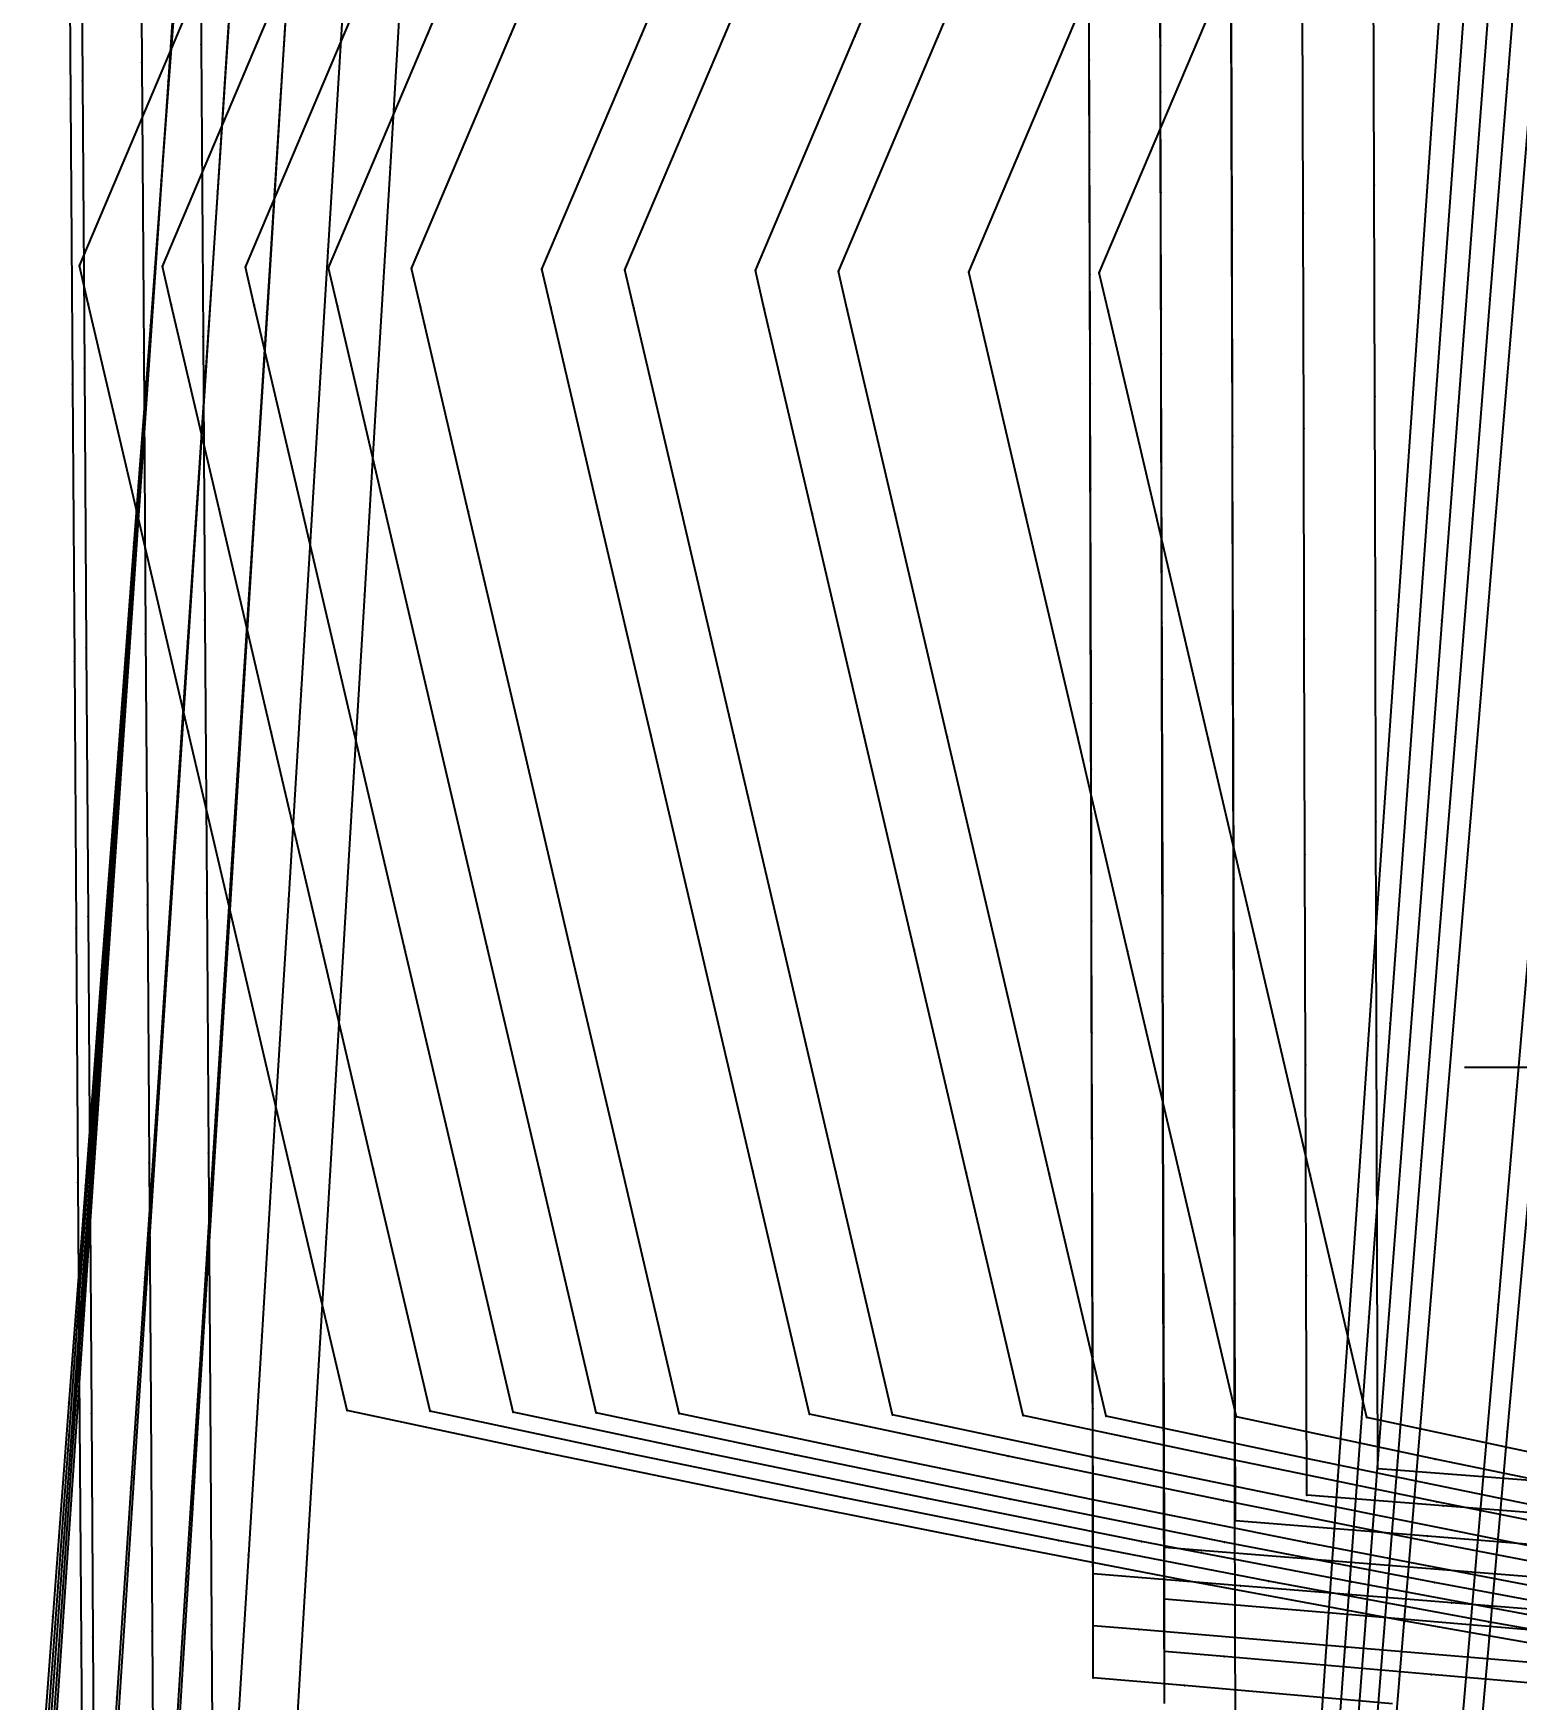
# Model space of a CAD drawing. Extents: x -2408 to 1029, y -526 to 2095.
# Drawn here: x -875.3 to -769.3, y 187.4 to 306.4 of the extents above; entities that cross this region are included whole.
import ezdxf

# ---------------------------------------------------------------- set-up
doc = ezdxf.new("R2010")
doc.units = 0

# ---------------------------------------------------------------- blocks, each defined once
blk = doc.blocks.new(' -30')
at = {"layer": '1'}
blk.add_lwpolyline([(-1183.755806, -258.370186), (-1198.587343, -257.218457), (-1199.90509, -257.115917), (-1199.94913, -241.488822), (-1199.992209, -226.199237), (-1200.035282, -210.909652), (-1200.077808, -195.811877), (-1200.120871, -180.522291), (-1200.163378, -165.429311), (-1200.206436, -150.139732), (-1200.249056, -135.00358), (-1200.292103, -119.713989), (-1200.335607, -104.263353), (-1200.378671, -88.973753), (-1200.421733, -73.688779), (-1200.464816, -58.399189), (-1200.507891, -43.109598), (-1200.550587, -27.947019)], dxfattribs=at)
at = {"layer": '2'}
for p in [(-355.685272, -139.506483), (-355.685272, -139.506483), (-336.560745, -221.276855), (-336.560745, -221.276855), (-1199.90509, -257.115917)]:
    blk.add_point(p, dxfattribs=at)
at = {"layer": '3'}
for p in [(-278.21354, 397.254754), (-279.349544, 382.208615), (-280.523073, 366.683647), (-281.657577, 351.675743), (-282.83071, 336.150751), (-283.991246, 320.791318), (-285.164421, 305.266334), (-286.316888, 290.015761), (-355.048966, -142.227126), (-259.951754, -141.740336), (-351.629455, -156.847865), (-261.474439, -163.760443), (-1200.163378, -165.429311), (-347.906597, -172.765615), (-1200.120871, -180.522291), (-262.970281, -185.392358), (-344.339424, -188.01771), (-1200.077808, -195.811877), (-340.616566, -203.935458), (-264.412433, -206.247836), (-1200.035282, -210.909652), (-322.368478, -224.291877), (-265.77405, -225.938686), (-1199.992209, -226.199237), (-306.992465, -227.457526), (-291.672102, -230.516738), (-276.671849, -233.412617), (-260.948985, -236.325204), (-1199.94913, -241.488822), (-1198.587343, -257.218457)]:
    blk.add_point(p, dxfattribs=at)
at = {"layer": '7'}
blk.add_line((-766.053925, 405.419922), (-432.919998, 405.419922), dxfattribs=at)
at = {"layer": '8'}
for points in [[(-267.785759, 536.391029), (-268.970889, 520.885647), (-270.140575, 505.316837), (-271.278187, 489.841572), (-272.408891, 474.313432), (-273.518252, 459.303073), (-274.691014, 443.778063), (-275.86766, 428.304753), (-277.042325, 412.779884), (-278.21354, 397.254754), (-279.349544, 382.208615), (-280.523073, 366.683647), (-281.657577, 351.675743), (-282.83071, 336.150751), (-283.991246, 320.791318), (-285.164421, 305.266334), (-286.316888, 290.015761), (-287.446104, 275.072392), (-287.709846, 271.582108)], [(-249.091949, 15.307263), (-250.517034, -5.301401), (-251.7552, -23.206977), (-252.875217, -39.403948), (-254.129457, -57.541968), (-255.491074, -77.232818), (-256.933227, -98.088314), (-258.429068, -119.720211), (-259.951754, -141.740336), (-261.474439, -163.760443), (-262.970281, -185.392358), (-264.412433, -206.247836), (-265.77405, -225.938686), (-267.028291, -244.076713), (-268.148308, -260.273691), (-269.386474, -278.179268), (-270.434573, -293.336208), (-270.811558, -298.787918)], [(-355.685272, -139.506483), (-348.576922, -122.774639), (-342.052132, -107.416397), (-335.8002, -92.700416), (-329.941059, -78.908997), (-323.969141, -64.852121), (-322.167053, -60.610313)], [(-336.560745, -221.276855), (-340.616566, -203.935458), (-344.339424, -188.01771), (-347.906597, -172.765615), (-351.629455, -156.847865), (-355.048966, -142.227126), (-355.685272, -139.506483)], [(-166.634769, -251.123543), (-182.830753, -248.856042), (-198.130621, -246.609965), (-213.177537, -244.311816), (-229.812285, -241.661319), (-245.413768, -239.056234), (-260.948985, -236.325204), (-276.671849, -233.412617), (-291.672102, -230.516738), (-306.992465, -227.457526), (-322.368478, -224.291877), (-336.560745, -221.276855)]]:
    blk.add_lwpolyline(points, dxfattribs=at)
blk = doc.blocks.new(' -31')
at = {"layer": '1'}
blk.add_lwpolyline([(-1180.371274, -260.925967), (-1195.237899, -259.766103), (-1204.985657, -259.004574), (-1205.029124, -243.314311), (-1205.070777, -228.280023), (-1205.112436, -213.245737), (-1205.155079, -197.858185), (-1205.196747, -182.823897), (-1205.239387, -167.439265), (-1205.281057, -152.404973), (-1205.323792, -136.988222), (-1205.365471, -121.953939), (-1205.407149, -106.919646), (-1205.449467, -91.652171), (-1205.491133, -76.617876), (-1205.532971, -61.521669), (-1205.574646, -46.487374), (-1205.61699, -31.217352)], dxfattribs=at)
at = {"layer": '2'}
for p in [(-350.605278, -139.506483), (-350.605278, -139.506483), (-331.480751, -221.276855), (-331.480751, -221.276855), (-1204.985657, -259.004574)]:
    blk.add_point(p, dxfattribs=at)
at = {"layer": '3'}
for p in [(-277.908851, 401.208165), (-279.044466, 385.76366), (-280.174425, 370.417898), (-281.309176, 355.012686), (-282.439101, 339.666924), (-283.568809, 324.321148), (-284.686106, 309.145322), (-285.815989, 293.799556), (-349.968972, -142.227126), (-259.126252, -141.740322), (-346.54946, -156.847865), (-260.220324, -156.772558), (-1205.239387, -167.439265), (-261.305836, -171.687183), (-342.826603, -172.765615), (-1205.196747, -182.823897), (-339.259429, -188.01771), (-262.899335, -193.581419), (-1205.155079, -197.858185), (-335.536572, -203.935458), (-1205.112436, -213.245737), (-264.425436, -214.549616), (-317.288484, -224.291877), (-1205.070777, -228.280023), (-301.912471, -227.457526), (-286.592108, -230.516738), (-271.591854, -233.412617), (-265.855252, -234.194881), (-255.868991, -236.325204), (-1205.029124, -243.314311), (-1195.237899, -259.766103)]:
    blk.add_point(p, dxfattribs=at)
at = {"layer": '7'}
blk.add_line((-766.053925, 405.419922), (-432.919998, 405.419922), dxfattribs=at)
at = {"layer": '8'}
for points in [[(-267.785759, 539.896202), (-268.971377, 523.980308), (-270.0986, 508.584758), (-271.194162, 493.295128), (-272.281755, 477.946298), (-273.387537, 462.538378), (-274.514607, 447.192397), (-275.651862, 431.847157), (-276.780583, 416.554046), (-277.908851, 401.208165), (-279.044466, 385.76366), (-280.174425, 370.417898), (-281.309176, 355.012686), (-282.439101, 339.666924), (-283.568809, 324.321148), (-284.686106, 309.145322), (-285.815989, 293.799556), (-286.918402, 278.82658), (-287.709846, 268.076897)], [(-247.440948, 18.812463), (-248.974359, -2.25617), (-250.306644, -20.561388), (-251.511798, -37.119862), (-252.861378, -55.662707), (-254.326498, -75.793048), (-255.878275, -97.114022), (-257.487822, -119.228744), (-259.126252, -141.740322), (-260.220324, -156.772558), (-261.305836, -171.687183), (-262.899335, -193.581419), (-264.425436, -214.549616), (-265.855252, -234.194881), (-267.159901, -252.120389), (-268.310493, -267.929205), (-269.555052, -285.029088), (-270.549095, -298.686962), (-270.811558, -302.293129)], [(-350.605278, -139.506483), (-343.496931, -122.774636), (-336.972144, -107.416392), (-330.720215, -92.70041), (-324.861077, -78.908991), (-318.889163, -64.852117), (-317.087078, -60.610313)], [(-331.480751, -221.276855), (-335.536572, -203.935458), (-339.259429, -188.01771), (-342.826603, -172.765615), (-346.54946, -156.847865), (-349.968972, -142.227126), (-350.605278, -139.506483)], [(-161.554775, -251.123543), (-177.750759, -248.856042), (-193.050627, -246.609965), (-208.097543, -244.311816), (-224.732291, -241.661319), (-240.333774, -239.056234), (-255.868991, -236.325204), (-271.591854, -233.412617), (-286.592108, -230.516738), (-301.912471, -227.457526), (-317.288484, -224.291877), (-331.480751, -221.276855)]]:
    blk.add_lwpolyline(points, dxfattribs=at)
blk = doc.blocks.new(' -32')
at = {"layer": '1'}
blk.add_lwpolyline([(-1181.341562, -263.143461), (-1196.363717, -261.938956), (-1210.066223, -260.838642), (-1210.108495, -245.352705), (-1210.150147, -230.091894), (-1210.19139, -214.978302), (-1210.233302, -199.616523), (-1210.275493, -184.150531), (-1210.31786, -168.619842), (-1210.360055, -153.153848), (-1210.402522, -137.589816), (-1210.444728, -122.123822), (-1210.486932, -106.657838), (-1210.528462, -91.436508), (-1210.570655, -75.970504), (-1210.612486, -60.636584), (-1210.654677, -45.1706), (-1210.696988, -29.660098)], dxfattribs=at)
at = {"layer": '2'}
for p in [(-345.525284, -139.506483), (-345.525284, -139.506483), (-326.400757, -221.276855), (-326.400757, -221.276855), (-1210.066223, -260.838642)]:
    blk.add_point(p, dxfattribs=at)
at = {"layer": '3'}
for p in [(-278.609211, 391.348216), (-279.695318, 376.212082), (-280.782325, 361.076011), (-281.87353, 345.878914), (-282.959968, 330.742801), (-284.033857, 315.781003), (-285.120378, 300.644871), (-286.231128, 285.17165), (-257.7145, -134.052625), (-344.888978, -142.227126), (-258.887006, -149.428053), (-341.469466, -156.847865), (-260.054931, -164.7434), (-1210.31786, -168.619842), (-337.746609, -172.765615), (-261.20911, -179.878509), (-1210.275493, -184.150531), (-334.179435, -188.01771), (-262.340382, -194.713218), (-1210.233302, -199.616523), (-330.456578, -203.935458), (-1210.19139, -214.978302), (-263.974293, -216.139193), (-312.208475, -224.291882), (-296.832457, -227.457534), (-1210.150147, -230.091894), (-281.512092, -230.516747), (-266.511837, -233.412627), (-265.505117, -236.213355), (-1210.108495, -245.352705), (-1196.363717, -261.938956)]:
    blk.add_point(p, dxfattribs=at)
at = {"layer": '7'}
blk.add_line((-766.053925, 405.419922), (-432.919998, 405.419922), dxfattribs=at)
at = {"layer": '8'}
for points in [[(-267.785759, 543.401413), (-268.935325, 527.582206), (-270.014405, 512.479487), (-271.068283, 497.415128), (-272.113179, 482.276074), (-273.171797, 467.07604), (-274.251194, 451.939413), (-275.344252, 436.80376), (-276.431543, 421.721797), (-277.517392, 406.585633), (-278.609211, 391.348216), (-279.695318, 376.212082), (-280.782325, 361.076011), (-281.87353, 345.878914), (-282.959968, 330.742801), (-284.033857, 315.781003), (-285.120378, 300.644871), (-286.231128, 285.17165), (-287.314048, 270.085635), (-287.709846, 264.571705)], [(-245.789948, 22.317662), (-247.431685, 0.789055), (-248.858088, -17.915799), (-250.148379, -34.835779), (-251.5933, -53.783461), (-253.161923, -74.35329), (-254.823324, -96.139745), (-256.546576, -118.737277), (-257.7145, -134.052625), (-258.887006, -149.428053), (-260.054931, -164.7434), (-261.20911, -179.878509), (-262.340382, -194.713218), (-263.974293, -216.139193), (-265.505117, -236.213355), (-266.901932, -254.530213), (-268.133807, -270.684167), (-269.466287, -288.157381), (-270.530553, -302.113426), (-270.811558, -305.798321)], [(-345.525284, -139.506483), (-338.416933, -122.774639), (-331.892144, -107.416397), (-325.640212, -92.700416), (-319.781071, -78.908997), (-313.809153, -64.852121), (-312.007065, -60.610313)], [(-326.400757, -221.276855), (-330.456578, -203.935458), (-334.179435, -188.01771), (-337.746609, -172.765615), (-341.469466, -156.847865), (-344.888978, -142.227126), (-345.525284, -139.506483)], [(-156.474762, -251.123543), (-172.670744, -248.856046), (-187.970611, -246.609971), (-203.017526, -244.311824), (-219.652273, -241.661329), (-235.253757, -239.056245), (-250.788973, -236.325215), (-266.511837, -233.412627), (-281.512092, -230.516747), (-296.832457, -227.457534), (-312.208475, -224.291882), (-326.400757, -221.276855)]]:
    blk.add_lwpolyline(points, dxfattribs=at)
blk = doc.blocks.new(' -33')
at = {"layer": '1'}
blk.add_lwpolyline([(-1182.43422, -265.367839), (-1197.65733, -264.145135), (-1212.508464, -262.949774), (-1215.146713, -262.73716), (-1215.188953, -247.012202), (-1215.230561, -231.522991), (-1215.271747, -216.191039), (-1215.313255, -200.739878), (-1215.353827, -185.637631), (-1215.39431, -170.568917), (-1215.434881, -155.466683), (-1215.476409, -140.004553), (-1215.516961, -124.902318), (-1215.558648, -109.378675), (-1215.599216, -94.276419), (-1215.639794, -79.174183), (-1215.681345, -63.71205), (-1215.721925, -48.609813), (-1215.762402, -33.541107)], dxfattribs=at)
at = {"layer": '2'}
for p in [(-340.445251, -139.506483), (-340.445251, -139.506483), (-321.320724, -221.276855), (-321.320724, -221.276855), (-1215.146713, -262.73716)]:
    blk.add_point(p, dxfattribs=at)
at = {"layer": '3'}
for p in [(-278.521339, 392.271899), (-279.607435, 376.755195), (-280.69455, 361.238558), (-281.78593, 345.659346), (-282.87251, 330.142659), (-283.946509, 314.80467), (-285.033146, 299.287995), (-286.101627, 284.031138), (-333.336907, -122.774634), (-256.226601, -126.051733), (-339.808945, -142.227126), (-257.475252, -141.740326), (-1215.434881, -155.466683), (-336.389434, -156.847865), (-258.723902, -157.42892), (-1215.39431, -170.568917), (-332.666576, -172.765615), (-259.962785, -172.994787), (-1215.353827, -185.637631), (-329.099403, -188.01771), (-261.182132, -188.3152), (-1215.313255, -200.739878), (-262.372177, -203.26745), (-325.376546, -203.935458), (-1215.271747, -216.191039), (-307.128473, -224.291874), (-264.080931, -224.736985), (-291.752464, -227.457523), (-276.432103, -230.516735), (-1215.230561, -231.522991), (-261.431851, -233.412614), (-1215.188953, -247.012202), (-1212.508464, -262.949774), (-1197.65733, -264.145135)]:
    blk.add_point(p, dxfattribs=at)
at = {"layer": '7'}
blk.add_line((-766.053925, 405.419922), (-432.919998, 405.419922), dxfattribs=at)
at = {"layer": '8'}
for points in [[(-267.785759, 546.906624), (-268.899621, 531.204159), (-269.972668, 515.818523), (-271.026283, 500.384906), (-272.070381, 484.865302), (-273.084857, 469.903824), (-274.205876, 453.765856), (-275.298994, 438.249628), (-276.386789, 422.78847), (-277.472884, 407.271753), (-278.521339, 392.271899), (-279.607435, 376.755195), (-280.69455, 361.238558), (-281.78593, 345.659346), (-282.87251, 330.142659), (-283.946509, 314.80467), (-285.033146, 299.287995), (-286.101627, 284.031138), (-287.161297, 268.899653), (-287.709846, 261.066513)], [(-244.138947, 25.822864), (-245.889011, 3.834284), (-247.409532, -15.270209), (-248.784961, -32.551696), (-250.325221, -51.904208), (-251.997346, -72.913517), (-253.768371, -95.165453), (-254.987718, -110.485866), (-256.226601, -126.051733), (-257.475252, -141.740326), (-258.723902, -157.42892), (-259.962785, -172.994787), (-261.182132, -188.3152), (-262.372177, -203.26745), (-264.080931, -224.736985), (-265.668809, -244.687776), (-267.102846, -262.705647), (-268.350071, -278.376337), (-269.665469, -294.903566), (-270.811558, -309.303532)], [(-340.445251, -139.506483), (-333.336907, -122.774634), (-326.812123, -107.416388), (-320.560197, -92.700404), (-314.701063, -78.908985), (-308.729153, -64.852113), (-306.927071, -60.610313)], [(-321.320724, -221.276855), (-325.376546, -203.935458), (-329.099403, -188.01771), (-332.666576, -172.765615), (-336.389434, -156.847865), (-339.808945, -142.227126), (-340.445251, -139.506483)], [(-151.394768, -251.123543), (-167.590753, -248.856042), (-182.890622, -246.609964), (-197.937539, -244.311815), (-214.572287, -241.661318), (-230.173771, -239.056233), (-245.708988, -236.325202), (-261.431851, -233.412614), (-276.432103, -230.516735), (-291.752464, -227.457523), (-307.128473, -224.291874), (-321.320724, -221.276855)]]:
    blk.add_lwpolyline(points, dxfattribs=at)
blk = doc.blocks.new(' -34')
at = {"layer": '1'}
blk.add_lwpolyline([(-1103.215046, -273.757712), (-1118.583358, -272.635105), (-1133.552365, -271.52012), (-1148.917017, -270.348688), (-1163.959961, -269.168372), (-1179.319848, -267.935927), (-1194.641278, -266.696327), (-1209.711973, -265.476573), (-1220.227127, -264.625568), (-1220.268161, -249.113253), (-1220.309439, -233.509246), (-1220.350469, -217.999488), (-1220.391589, -202.456272), (-1220.432085, -187.149826), (-1220.472663, -171.813091), (-1220.513163, -156.506643), (-1220.553238, -141.361317), (-1220.593739, -126.054878), (-1220.633985, -110.844911), (-1220.674486, -95.538453), (-1220.714982, -80.232014), (-1220.755045, -65.086689), (-1220.795531, -49.780232), (-1220.836098, -34.443505)], dxfattribs=at)
at = {"layer": '2'}
for p in [(-335.365257, -139.506483), (-335.365257, -139.506483), (-316.240749, -221.276855), (-316.240749, -221.276855), (-1220.227127, -264.625568)]:
    blk.add_point(p, dxfattribs=at)
at = {"layer": '3'}
for p in [(-278.165872, 397.178028), (-279.215287, 381.810336), (-280.258805, 366.549018), (-281.306995, 351.223613), (-282.350378, 335.962271), (-283.393533, 320.700933), (-284.424243, 305.622657), (-285.467563, 290.361306), (-328.256913, -122.774634), (-334.728952, -142.227123), (-256.649752, -141.740332), (-1220.513163, -156.506643), (-331.309445, -156.847861), (-257.975693, -157.757118), (-1220.472663, -171.813091), (-327.586591, -172.765611), (-259.29126, -173.64859), (-1220.432085, -187.149826), (-324.019421, -188.017707), (-260.586084, -189.289493), (-1220.391589, -202.456272), (-320.296567, -203.935457), (-261.84979, -204.554513), (-1220.350469, -217.999488), (-263.072007, -219.318355), (-302.048475, -224.291878), (-286.672459, -227.457528), (-271.352096, -230.51674), (-1220.309439, -233.509246), (-264.80485, -240.25033), (-1220.268161, -249.113253), (-1209.711973, -265.476573), (-1194.641278, -266.696327)]:
    blk.add_point(p, dxfattribs=at)
at = {"layer": '7'}
blk.add_line((-766.053925, 405.419922), (-432.919998, 405.419922), dxfattribs=at)
at = {"layer": '8'}
for points in [[(-267.785759, 550.411797), (-268.864277, 534.845587), (-269.931037, 519.185757), (-270.942401, 504.021099), (-271.944262, 488.756954), (-272.951471, 473.493179), (-273.986686, 458.166258), (-275.034671, 442.905221), (-276.08056, 427.700825), (-277.124562, 412.439522), (-278.165872, 397.178028), (-279.215287, 381.810336), (-280.258805, 366.549018), (-281.306995, 351.223613), (-282.350378, 335.962271), (-283.393533, 320.700933), (-284.424243, 305.622657), (-285.467563, 290.361306), (-286.525887, 274.88048), (-287.534775, 260.122312), (-287.709846, 257.561302)], [(-242.487946, 29.328063), (-244.346337, 6.879511), (-245.960977, -12.624626), (-247.421543, -30.267621), (-249.057143, -50.024955), (-250.83277, -71.473753), (-252.71342, -94.191172), (-254.008244, -109.832075), (-255.323811, -125.723547), (-256.649752, -141.740332), (-257.975693, -157.757118), (-259.29126, -173.64859), (-260.586084, -189.289493), (-261.84979, -204.554513), (-263.072007, -219.318355), (-264.80485, -240.25033), (-266.385993, -259.349846), (-267.780435, -276.194096), (-268.953167, -290.36018), (-270.11142, -304.351371), (-270.811558, -312.808723)], [(-335.365257, -139.506483), (-328.256913, -122.774634), (-321.732129, -107.416388), (-315.480203, -92.700404), (-309.621068, -78.908985), (-303.649159, -64.852113), (-301.847076, -60.610313)], [(-316.240749, -221.276855), (-320.296567, -203.935457), (-324.019421, -188.017707), (-327.586591, -172.765611), (-331.309445, -156.847861), (-334.728952, -142.227123), (-335.365257, -139.506483)], [(-146.314764, -251.123543), (-162.510747, -248.856043), (-177.810615, -246.609965), (-192.85753, -244.311817), (-209.492278, -241.66132), (-225.093761, -239.056236), (-240.628978, -236.325205), (-256.351841, -233.412619), (-271.352096, -230.51674), (-286.672459, -227.457528), (-302.048475, -224.291878), (-316.240749, -221.276855)]]:
    blk.add_lwpolyline(points, dxfattribs=at)
blk = doc.blocks.new(' -35')
at = {"layer": '1'}
blk.add_lwpolyline([(-1127.134122, -273.632078), (-1142.498963, -272.436082), (-1157.861348, -271.209201), (-1173.195835, -269.949721), (-1188.572742, -268.666114), (-1203.453717, -267.418917), (-1215.147781, -266.43671), (-1215.188822, -250.688551), (-1215.228622, -235.417112), (-1215.267947, -220.327925), (-1215.308445, -204.789158), (-1215.348857, -189.283943), (-1215.387993, -174.268639), (-1215.428407, -158.763424), (-1215.468589, -143.34736), (-1215.509001, -127.842156), (-1215.549406, -112.336934), (-1215.589746, -96.852693), (-1215.63014, -81.347472), (-1215.670317, -65.931418), (-1215.710733, -50.426195), (-1215.750372, -35.214684)], dxfattribs=at)
at = {"layer": '2'}
for p in [(-330.285263, -139.506483), (-330.285263, -139.506483), (-311.160736, -221.276855), (-311.160736, -221.276855), (-1215.147781, -266.43671)]:
    blk.add_point(p, dxfattribs=at)
at = {"layer": '3'}
for p in [(-278.866672, 386.488486), (-279.866481, 371.512893), (-280.866942, 356.537344), (-281.871547, 341.496161), (-282.871413, 326.520576), (-283.902178, 311.081352), (-284.902103, 296.105773), (-285.902076, 281.130196), (-323.176916, -122.774636), (-329.648957, -142.227126), (-326.229445, -156.847865), (-1215.428407, -158.763424), (-322.506588, -172.765615), (-1215.387993, -174.268639), (-318.939414, -188.01771), (-1215.348857, -189.283943), (-260.663519, -198.108596), (-315.216557, -203.935458), (-1215.308445, -204.789158), (-261.980308, -213.446678), (-1215.267947, -220.327925), (-296.96848, -224.291875), (-281.592471, -227.457524), (-263.247697, -228.209348), (-266.272111, -230.516736), (-1215.228622, -235.417112), (-1215.188822, -250.688551), (-1203.453717, -267.418917)]:
    blk.add_point(p, dxfattribs=at)
at = {"layer": '7'}
blk.add_line((-766.053925, 405.419922), (-432.919998, 405.419922), dxfattribs=at)
at = {"layer": '8'}
for points in [[(-267.785759, 553.917007), (-268.864741, 537.978135), (-269.889514, 522.580979), (-270.900485, 507.06701), (-271.860093, 492.088782), (-272.822973, 477.110772), (-273.811471, 462.067876), (-274.814074, 447.09247), (-275.861032, 431.524137), (-276.86279, 416.548675), (-277.861106, 401.572977), (-278.866672, 386.488486), (-279.866481, 371.512893), (-280.866942, 356.537344), (-281.871547, 341.496161), (-282.871413, 326.520576), (-283.902178, 311.081352), (-284.902103, 296.105773), (-285.902076, 281.130196), (-286.918041, 265.914754), (-287.709846, 254.05611)], [(-240.836945, 32.833264), (-242.44851, 14.061596), (-244.044753, -4.531601), (-245.520477, -21.720981), (-247.193789, -41.211876), (-249.027639, -62.572738), (-250.984981, -85.37205), (-252.340186, -101.157612), (-253.722836, -117.262846), (-255.121949, -133.559853), (-256.526553, -149.92081), (-257.925666, -166.217818), (-259.308315, -182.323052), (-260.663519, -198.108596), (-261.980308, -213.446678), (-263.247697, -228.209348), (-265.032149, -248.994827), (-266.643717, -267.766516), (-268.045345, -284.092825), (-269.523585, -301.311504), (-270.725571, -315.31235), (-270.811558, -316.313934)], [(-330.285263, -139.506483), (-323.176916, -122.774636), (-316.652129, -107.416392), (-310.4002, -92.70041), (-304.541062, -78.908991), (-298.569148, -64.852117), (-296.767063, -60.610313)], [(-311.160736, -221.276855), (-315.216557, -203.935458), (-318.939414, -188.01771), (-322.506588, -172.765615), (-326.229445, -156.847865), (-329.648957, -142.227126), (-330.285263, -139.506483)], [(-141.23477, -251.123543), (-157.430757, -248.856042), (-172.730628, -246.609964), (-187.777546, -244.311815), (-204.412296, -241.661318), (-220.01378, -239.056233), (-235.548997, -236.325202), (-251.271859, -233.412615), (-266.272111, -230.516736), (-281.592471, -227.457524), (-296.96848, -224.291875), (-311.160736, -221.276855)]]:
    blk.add_lwpolyline(points, dxfattribs=at)
blk = doc.blocks.new(' -36')
at = {"layer": '1'}
blk.add_lwpolyline([(-1156.759758, -273.634522), (-1171.739958, -272.402072), (-1186.718668, -271.151404), (-1202.085451, -269.860498), (-1216.976707, -268.605881), (-1220.228195, -268.33147), (-1220.268035, -252.811567), (-1220.307501, -237.437452), (-1220.346662, -222.182957), (-1220.385259, -207.148742), (-1220.424042, -192.043296), (-1220.463264, -176.768137), (-1220.502054, -161.662704), (-1220.54077, -146.587111), (-1220.579563, -131.481677), (-1220.618357, -116.376231), (-1220.657257, -101.229339), (-1220.69605, -86.123893), (-1220.734759, -71.048297), (-1220.77354, -55.942852), (-1220.813252, -40.476919), (-1220.852047, -25.371473)], dxfattribs=at)
at = {"layer": '2'}
for p in [(-325.205269, -139.506483), (-325.205269, -139.506483), (-306.080742, -221.276855), (-306.080742, -221.276855), (-1220.228195, -268.33147)]:
    blk.add_point(p, dxfattribs=at)
at = {"layer": '3'}
for p in [(-278.735334, 388.078504), (-279.735093, 372.752783), (-280.735647, 357.427113), (-281.740432, 342.034287), (-282.740442, 326.708584), (-283.727838, 311.574727), (-284.727862, 296.249042), (-285.72795, 280.923341), (-318.096921, -122.774636), (-324.568963, -142.227126), (-321.149451, -156.847865), (-1220.502054, -161.662704), (-317.426594, -172.765615), (-1220.463264, -176.768137), (-313.85942, -188.01771), (-1220.424042, -192.043296), (-310.136563, -203.935458), (-1220.385259, -207.148742), (-1220.346662, -222.182957), (-262.169719, -222.497487), (-291.888475, -224.291877), (-276.512462, -227.457526), (-1220.307501, -237.437452), (-263.476516, -237.214223), (-1220.268035, -252.811567), (-1216.976707, -268.605881), (-1202.085451, -269.860498)]:
    blk.add_point(p, dxfattribs=at)
at = {"layer": '7'}
blk.add_line((-766.053925, 405.419922), (-432.919998, 405.419922), dxfattribs=at)
at = {"layer": '8'}
for points in [[(-267.785759, 557.422218), (-268.829755, 541.650889), (-269.848107, 526.003867), (-270.816633, 510.809799), (-271.776098, 495.481495), (-272.737112, 480.153301), (-273.723161, 464.758583), (-274.724858, 449.432983), (-275.728562, 434.167), (-276.731204, 418.841461), (-277.729859, 403.515668), (-278.735334, 388.078504), (-279.735093, 372.752783), (-280.735647, 357.427113), (-281.740432, 342.034287), (-282.740442, 326.708584), (-283.727838, 311.574727), (-284.727862, 296.249042), (-285.72795, 280.923341), (-286.727251, 265.609378), (-287.709846, 250.5509)], [(-239.185944, 36.338463), (-240.886274, 17.189884), (-242.570439, -1.77664), (-244.127446, -19.311158), (-245.892923, -39.193402), (-247.827782, -60.983167), (-249.192486, -76.352029), (-250.603517, -92.242608), (-252.049292, -108.524472), (-253.51823, -125.067175), (-254.99875, -141.740326), (-256.479271, -158.413477), (-257.94821, -174.956199), (-259.393985, -191.238064), (-260.805016, -207.128642), (-262.169719, -222.497487), (-263.476516, -237.214223), (-265.302798, -257.781224), (-266.933636, -276.147211), (-268.329949, -291.872041), (-269.759317, -307.96913), (-270.811558, -319.819126)], [(-325.205269, -139.506483), (-318.096921, -122.774636), (-311.572135, -107.416392), (-305.320206, -92.70041), (-299.461068, -78.908991), (-293.489154, -64.852117), (-291.687069, -60.610313)], [(-306.080742, -221.276855), (-310.136563, -203.935458), (-313.85942, -188.01771), (-317.426594, -172.765615), (-321.149451, -156.847865), (-324.568963, -142.227126), (-325.205269, -139.506483)], [(-136.154766, -251.123543), (-152.35075, -248.856042), (-167.650618, -246.609965), (-182.697534, -244.311816), (-199.332282, -241.661319), (-214.933765, -239.056234), (-230.468982, -236.325204), (-246.191845, -233.412617), (-261.192099, -230.516738), (-276.512462, -227.457526), (-291.888475, -224.291877), (-306.080742, -221.276855)]]:
    blk.add_lwpolyline(points, dxfattribs=at)
blk = doc.blocks.new(' -37')
at = {"layer": '1'}
blk.add_lwpolyline([(-1165.869786, -274.406066), (-1180.848085, -273.126835), (-1196.082813, -271.817484), (-1210.878443, -270.542232), (-1215.148697, -270.17355), (-1215.188545, -254.427064), (-1215.227997, -238.837233), (-1215.26712, -223.378127), (-1215.305234, -208.317741), (-1215.343953, -193.018623), (-1215.38328, -177.479657), (-1215.422, -162.180537), (-1215.459262, -147.457187), (-1215.499531, -131.546097), (-1215.538244, -116.246978), (-1215.577228, -100.837023), (-1215.615928, -85.537904), (-1215.654729, -70.202585), (-1215.693452, -54.903467), (-1215.731699, -39.792069), (-1215.770413, -24.492951)], dxfattribs=at)
at = {"layer": '2'}
for p in [(-320.125275, -139.506483), (-320.125275, -139.506483), (-301.000748, -221.276855), (-301.000748, -221.276855), (-1215.148697, -270.17355)]:
    blk.add_point(p, dxfattribs=at)
at = {"layer": '3'}
for p in [(-278.336233, 393.963106), (-279.299279, 378.854898), (-280.256221, 363.860666), (-281.217806, 348.797753), (-282.174623, 333.803491), (-283.131186, 318.809211), (-284.118728, 303.329621), (-285.075416, 288.33535), (-313.016927, -122.774636), (-369.042477, -127.239072), (-319.488968, -142.227126), (-368.904736, -147.619234), (-316.069457, -156.847865), (-1215.422, -162.180537), (-368.7709, -167.421662), (-312.346599, -172.765615), (-1215.38328, -177.479657), (-368.642084, -186.481206), (-308.779426, -188.01771), (-1215.343953, -193.018623), (-368.519405, -204.632826), (-305.056569, -203.935458), (-1215.305234, -208.317741), (-368.403978, -221.711475), (-1215.26712, -223.378127), (-286.808473, -224.291878), (-271.432458, -227.457528), (-368.296919, -237.552013), (-1215.227997, -238.837233), (-1215.188545, -254.427064), (-1210.878443, -270.542232), (-1196.082813, -271.817484)]:
    blk.add_point(p, dxfattribs=at)
at = {"layer": '7'}
blk.add_line((-766.053925, 405.419922), (-432.919998, 405.419922), dxfattribs=at)
at = {"layer": '8'}
for points in [[(-267.785759, 560.927429), (-268.795142, 545.34185), (-269.765149, 530.114361), (-270.732745, 514.613438), (-271.650701, 499.616754), (-272.567585, 484.620003), (-273.5058, 469.554919), (-274.46069, 454.560548), (-275.424583, 439.566741), (-276.425412, 423.951793), (-277.381598, 408.957502), (-278.336233, 393.963106), (-279.299279, 378.854898), (-280.256221, 363.860666), (-281.217806, 348.797753), (-282.174623, 333.803491), (-283.131186, 318.809211), (-284.118728, 303.329621), (-285.075416, 288.33535), (-286.057556, 272.942613), (-287.025861, 257.766222), (-287.709846, 247.045708)], [(-369.888447, -2.069131), (-369.750706, -22.449312), (-369.610176, -43.242187), (-369.467972, -64.282696), (-369.32521, -85.405707), (-369.183007, -106.446178), (-369.042477, -127.239072), (-368.904736, -147.619234), (-368.7709, -167.421662), (-368.642084, -186.481206), (-368.519405, -204.632826), (-368.403978, -221.711475), (-368.296919, -237.552013), (-368.199343, -251.98942), (-368.0732, -270.653467), (-367.974671, -285.23187), (-367.882046, -298.936734), (-367.873306, -300.229836)], [(-320.125275, -139.506483), (-313.016927, -122.774636), (-306.49214, -107.416392), (-300.240211, -92.70041), (-294.381074, -78.908991), (-288.40916, -64.852117), (-286.607075, -60.610313)], [(-301.000748, -221.276855), (-305.056569, -203.935458), (-308.779426, -188.01771), (-312.346599, -172.765615), (-316.069457, -156.847865), (-319.488968, -142.227126), (-320.125275, -139.506483)], [(-131.074762, -251.123543), (-147.270745, -248.856043), (-162.570613, -246.609965), (-177.617529, -244.311817), (-194.252276, -241.66132), (-209.853759, -239.056236), (-225.388976, -236.325205), (-241.11184, -233.412619), (-256.112094, -230.51674), (-271.432458, -227.457528), (-286.808473, -224.291878), (-301.000748, -221.276855)]]:
    blk.add_lwpolyline(points, dxfattribs=at)
blk = doc.blocks.new(' -38')
at = {"layer": '1'}
blk.add_lwpolyline([(-1198.849732, -273.90755), (-1213.709008, -272.612337), (-1220.229187, -272.044411), (-1220.268577, -256.250894), (-1220.306537, -241.029271), (-1220.344022, -225.997294), (-1220.382763, -210.459785), (-1220.420945, -195.146601), (-1220.459666, -179.618943), (-1220.497857, -164.305753), (-1220.536109, -148.971229), (-1220.574312, -133.658032), (-1220.612517, -118.344855), (-1220.651062, -102.894503), (-1220.689259, -87.581308), (-1220.726965, -72.462337), (-1220.765153, -57.149142), (-1220.803645, -41.714925), (-1220.841843, -26.401728)], dxfattribs=at)
at = {"layer": '2'}
for p in [(-315.045261, -139.506483), (-315.045261, -139.506483), (-295.920734, -221.276855), (-295.920734, -221.276855), (-1220.229187, -272.044411)]:
    blk.add_point(p, dxfattribs=at)
at = {"layer": '3'}
for p in [(-278.248356, 395.132831), (-279.211341, 379.687194), (-280.168331, 364.358045), (-281.125668, 349.028933), (-282.087019, 333.629568), (-283.043701, 318.300389), (-283.987853, 303.171853), (-284.94464, 287.84268), (-307.936914, -122.774636), (-369.042477, -125.893897), (-314.408955, -142.227126), (-368.904736, -146.432533), (-310.989444, -156.847865), (-1220.497857, -164.305753), (-368.7709, -166.388941), (-307.266586, -172.765615), (-1220.459666, -179.618943), (-368.642084, -185.596723), (-303.699413, -188.01771), (-1220.420945, -195.146601), (-368.519405, -203.889486), (-299.976556, -203.935458), (-1220.382763, -210.459785), (-368.403978, -221.100934), (-281.728478, -224.291875), (-1220.344022, -225.997294), (-368.296919, -237.064645), (-1220.306537, -241.029271), (-1220.268577, -256.250894), (-1213.709008, -272.612337)]:
    blk.add_point(p, dxfattribs=at)
at = {"layer": '7'}
blk.add_line((-766.053925, 405.419922), (-432.919998, 405.419922), dxfattribs=at)
at = {"layer": '8'}
for points in [[(-267.785759, 564.432602), (-268.79559, 548.4989), (-269.765673, 532.931308), (-270.690884, 517.781071), (-271.608583, 502.449512), (-272.524328, 487.117842), (-273.461049, 471.716247), (-274.415279, 456.386928), (-275.379307, 441.05821), (-276.337063, 425.79129), (-277.29365, 410.462126), (-278.248356, 395.132831), (-279.211341, 379.687194), (-280.168331, 364.358045), (-281.125668, 349.028933), (-282.087019, 333.629568), (-283.043701, 318.300389), (-283.987853, 303.171853), (-284.94464, 287.84268), (-285.901466, 272.513529), (-286.842971, 257.429392), (-287.709846, 243.540497)], [(-369.888446, 0.249345), (-369.750706, -20.289309), (-369.610175, -41.243866), (-369.467972, -62.447945), (-369.32521, -83.735243), (-369.183007, -104.939322), (-369.042477, -125.893897), (-368.904736, -146.432533), (-368.7709, -166.388941), (-368.642084, -185.596723), (-368.519405, -203.889486), (-368.403978, -221.100934), (-368.296919, -237.064645), (-368.199342, -251.614314), (-368.0732, -270.423497), (-367.974671, -285.115248), (-367.882046, -298.926672), (-367.873306, -300.229836)], [(-315.045261, -139.506483), (-307.936914, -122.774636), (-301.412127, -107.416392), (-295.160198, -92.70041), (-289.30106, -78.908991), (-283.329147, -64.852117), (-281.527061, -60.610313)], [(-295.920734, -221.276855), (-299.976556, -203.935458), (-303.699413, -188.01771), (-307.266586, -172.765615), (-310.989444, -156.847865), (-314.408955, -142.227126), (-315.045261, -139.506483)], [(-125.994768, -251.123543), (-142.190756, -248.856042), (-157.490626, -246.609964), (-172.537545, -244.311815), (-189.172294, -241.661318), (-204.773779, -239.056233), (-220.308995, -236.325202), (-236.031858, -233.412615), (-251.03211, -230.516736), (-266.352469, -227.457524), (-281.728478, -224.291875), (-295.920734, -221.276855)]]:
    blk.add_lwpolyline(points, dxfattribs=at)
blk = doc.blocks.new(' -39')
at = {"layer": '1'}
blk.add_lwpolyline([(-1215.149689, -273.884315), (-1215.188025, -258.286589), (-1215.225721, -242.952679), (-1215.263092, -227.75395), (-1215.301339, -212.20267), (-1215.339477, -196.697697), (-1215.376939, -181.465886), (-1215.415068, -165.960915), (-1215.452045, -150.924997), (-1215.49018, -135.420025), (-1215.52831, -119.915062), (-1215.56557, -104.758742), (-1215.603683, -89.253761), (-1215.641486, -73.880767), (-1215.679628, -58.375805), (-1215.716844, -43.243613), (-1215.754956, -27.738632)], dxfattribs=at)
at = {"layer": '2'}
for p in [(-309.965267, -139.506483), (-309.965267, -139.506483), (-290.84074, -221.276855), (-290.84074, -221.276855)]:
    blk.add_point(p, dxfattribs=at)
at = {"layer": '3'}
for p in [(-278.117089, 397.075512), (-279.036457, 382.004404), (-279.993392, 366.340358), (-280.950853, 350.676325), (-281.868901, 335.652545), (-282.82573, 319.988481), (-283.769967, 304.529433), (-284.72684, 288.865369), (-302.85692, -122.774636), (-369.042477, -124.54871), (-309.328961, -142.227126), (-368.904736, -145.245855), (-305.90945, -156.847865), (-368.7709, -165.356207), (-1215.415068, -165.960915), (-302.186592, -172.765615), (-1215.376939, -181.465886), (-368.642084, -184.712194), (-298.619419, -188.01771), (-1215.339477, -196.697697), (-368.519405, -203.146134), (-294.896561, -203.935458), (-1215.301339, -212.20267), (-368.403978, -220.490353), (-276.648473, -224.291877), (-1215.263092, -227.75395), (-368.296919, -236.577266), (-1215.225721, -242.952679), (-1215.188025, -258.286589)]:
    blk.add_point(p, dxfattribs=at)
at = {"layer": '7'}
blk.add_line((-766.053925, 405.419922), (-432.919998, 405.419922), dxfattribs=at)
at = {"layer": '8'}
for points in [[(-267.785759, 567.937813), (-268.761361, 552.219541), (-269.683288, 537.119278), (-270.606945, 521.691267), (-271.525039, 506.024891), (-272.43938, 490.358287), (-273.330662, 475.332164), (-274.282546, 459.667792), (-275.246262, 444.004141), (-276.205039, 428.403713), (-277.162254, 412.739694), (-278.117089, 397.075512), (-279.036457, 382.004404), (-279.993392, 366.340358), (-280.950853, 350.676325), (-281.868901, 335.652545), (-282.82573, 319.988481), (-283.769967, 304.529433), (-284.72684, 288.865369), (-285.683773, 273.201326), (-286.607023, 258.088398), (-287.513962, 243.241959), (-287.709846, 240.035305)], [(-369.888447, 2.567852), (-369.750706, -18.129275), (-369.610175, -39.245532), (-369.467972, -60.613219), (-369.32521, -82.064766), (-369.183007, -103.43249), (-369.042477, -124.54871), (-368.904736, -145.245855), (-368.7709, -165.356207), (-368.642084, -184.712194), (-368.519405, -203.146134), (-368.403978, -220.490353), (-368.296919, -236.577266), (-368.199343, -251.239173), (-368.0732, -270.1935), (-367.974671, -284.998621), (-367.882046, -298.916617), (-367.873306, -300.229836)], [(-309.965267, -139.506483), (-302.85692, -122.774636), (-296.332133, -107.416392), (-290.080204, -92.70041), (-284.221066, -78.908991), (-278.249152, -64.852117), (-276.447067, -60.610313)], [(-290.84074, -221.276855), (-294.896561, -203.935458), (-298.619419, -188.01771), (-302.186592, -172.765615), (-305.90945, -156.847865), (-309.328961, -142.227126), (-309.965267, -139.506483)], [(-120.914764, -251.123543), (-137.110748, -248.856042), (-152.410616, -246.609965), (-167.457532, -244.311816), (-184.09228, -241.661319), (-199.693763, -239.056234), (-215.22898, -236.325204), (-230.951844, -233.412617), (-245.952097, -230.516738), (-261.27246, -227.457526), (-276.648473, -224.291877), (-290.84074, -221.276855)]]:
    blk.add_lwpolyline(points, dxfattribs=at)
blk = doc.blocks.new(' -40')
at = {"layer": '1'}
blk.add_lwpolyline([(-1210.070114, -275.728378), (-1210.108478, -259.911816), (-1210.146166, -244.372337), (-1210.183492, -228.980446), (-1210.21991, -213.961356), (-1210.256604, -198.827441), (-1210.294151, -183.341418), (-1210.330847, -168.207498), (-1210.36792, -152.920132), (-1210.404626, -137.786223), (-1210.441334, -122.652295), (-1210.478716, -107.239723), (-1210.515419, -92.105795), (-1210.551962, -77.036087), (-1210.588659, -61.90216), (-1210.625356, -46.768252), (-1210.662654, -31.38845)], dxfattribs=at)
at = {"layer": '2'}
for p in [(-304.885273, -139.506483), (-304.885273, -139.506483), (-285.760746, -221.276855), (-285.760746, -221.276855)]:
    blk.add_point(p, dxfattribs=at)
at = {"layer": '3'}
for p in [(-278.68775, 387.352359), (-279.600857, 372.080598), (-280.514807, 356.808904), (-281.433164, 341.463909), (-282.346733, 326.192193), (-283.260105, 310.920447), (-284.160995, 295.858099), (-285.074509, 280.58638), (-369.042477, -123.203521), (-297.776926, -122.774636), (-304.248967, -142.227126), (-368.904736, -144.059139), (-300.829455, -156.847865), (-368.7709, -164.323508), (-1210.330847, -168.207498), (-297.106598, -172.765615), (-1210.294151, -183.341418), (-368.642084, -183.827698), (-293.539424, -188.01771), (-1210.256604, -198.827441), (-368.519405, -202.40275), (-289.816567, -203.935458), (-1210.21991, -213.961356), (-368.403978, -219.8798), (-1210.183492, -228.980446), (-368.296919, -236.089886), (-1210.146166, -244.372337), (-1210.108478, -259.911816)]:
    blk.add_point(p, dxfattribs=at)
at = {"layer": '7'}
blk.add_line((-766.053925, 405.419922), (-432.919998, 405.419922), dxfattribs=at)
at = {"layer": '8'}
for points in [[(-267.785759, 571.443024), (-268.761798, 555.388681), (-269.683819, 539.965584), (-270.565073, 524.935057), (-271.441614, 509.661164), (-272.313026, 494.386969), (-273.200802, 479.039445), (-274.106431, 463.76725), (-275.025334, 448.495833), (-275.941816, 433.289154), (-276.856927, 418.017515), (-277.768833, 402.74571), (-278.68775, 387.352359), (-279.600857, 372.080598), (-280.514807, 356.808904), (-281.433164, 341.463909), (-282.346733, 326.192193), (-283.260105, 310.920447), (-284.160995, 295.858099), (-285.074509, 280.58638), (-286.013561, 264.888237), (-286.917593, 249.775034), (-287.709846, 236.530113)], [(-369.888446, 4.886342), (-369.750706, -15.969258), (-369.610176, -37.247179), (-369.467972, -58.778492), (-369.32521, -80.394288), (-369.183007, -101.925619), (-369.042477, -123.203521), (-368.904736, -144.059139), (-368.7709, -164.323508), (-368.642084, -183.827698), (-368.519405, -202.40275), (-368.403978, -219.8798), (-368.296919, -236.089886), (-368.199343, -250.864055), (-368.0732, -269.963522), (-367.974671, -284.881993), (-367.882046, -298.906562), (-367.873306, -300.229836)], [(-304.885273, -139.506483), (-297.776926, -122.774636), (-291.252139, -107.416392), (-285.00021, -92.70041), (-279.141072, -78.908991), (-273.169158, -64.852117), (-271.367073, -60.610313)], [(-285.760746, -221.276855), (-289.816567, -203.935458), (-293.539424, -188.01771), (-297.106598, -172.765615), (-300.829455, -156.847865), (-304.248967, -142.227126), (-304.885273, -139.506483)], [(-115.83477, -251.123543), (-132.030754, -248.856042), (-147.330622, -246.609965), (-162.377538, -244.311816), (-179.012286, -241.661319), (-194.613769, -239.056234), (-210.148986, -236.325204), (-225.871849, -233.412617), (-240.872103, -230.516738), (-256.192466, -227.457526), (-271.568479, -224.291877), (-285.760746, -221.276855)]]:
    blk.add_lwpolyline(points, dxfattribs=at)

msp = doc.modelspace()

# ---------------------------------------------------------------- block references
at = {"layer": '1'}
for name, p in [(' -32', (420.69429, 460.98861)), (' -34', (420.69429, 460.98861)), (' -36', (420.69429, 460.98861)), (' -38', (420.69429, 460.98861)), (' -33', (420.69429, 460.98861)), (' -35', (420.69429, 460.98861)), (' -37', (420.69429, 460.98861)), (' -39', (420.69429, 460.98861)), (' -31', (420.69429, 460.98861)), (' -30', (420.69429, 460.98861)), (' -40', (420.69429, 460.98861)), (' -32', (-514.58038, 429.196867)), (' -30', (-516.281493, 429.297884)), (' -34', (-512.877729, 429.098086)), (' -33', (-513.729155, 429.147803)), (' -36', (-507.788996, 429.001375)), (' -35', (-508.640982, 429.051384)), (' -38', (-502.699294, 428.903101)), (' -31', (-515.430888, 429.247568)), (' -37', (-503.551747, 428.953571)), (' -39', (-498.461818, 428.854057)), (' -40', (-494.224148, 428.804325)), (' -39', (-575.170005, -91.15992)), (' -40', (-571.08619, -90.544825)), (' -38', (-579.253783, -91.775472)), (' -32', (-587.506908, -95.474868)), (' -37', (-579.276546, -92.393365)), (' -34', (-587.46481, -94.242756)), (' -36', (-583.359915, -93.009197)), (' -35', (-583.382004, -93.626476)), (' -33', (-587.486083, -94.859148)), (' -31', (-587.527219, -96.089244)), (' -30', (-587.547006, -96.703028)), (' -32', (-6.918598, -172.870121)), (' -31', (-6.913053, -172.870221)), (' -30', (-6.907502, -172.870213)), (' -38', (-6.951881, -172.870051)), (' -36', (-6.940789, -172.870126)), (' -34', (-6.929678, -172.869999)), (' -39', (-6.957418, -172.869929)), (' -37', (-6.946326, -172.869989)), (' -35', (-6.935229, -172.87)), (' -33', (-6.924133, -172.870029)), (' -40', (-6.962963, -172.869906))]:
    msp.add_blockref(name, p, dxfattribs=at)

doc.saveas('drawing.dxf')
